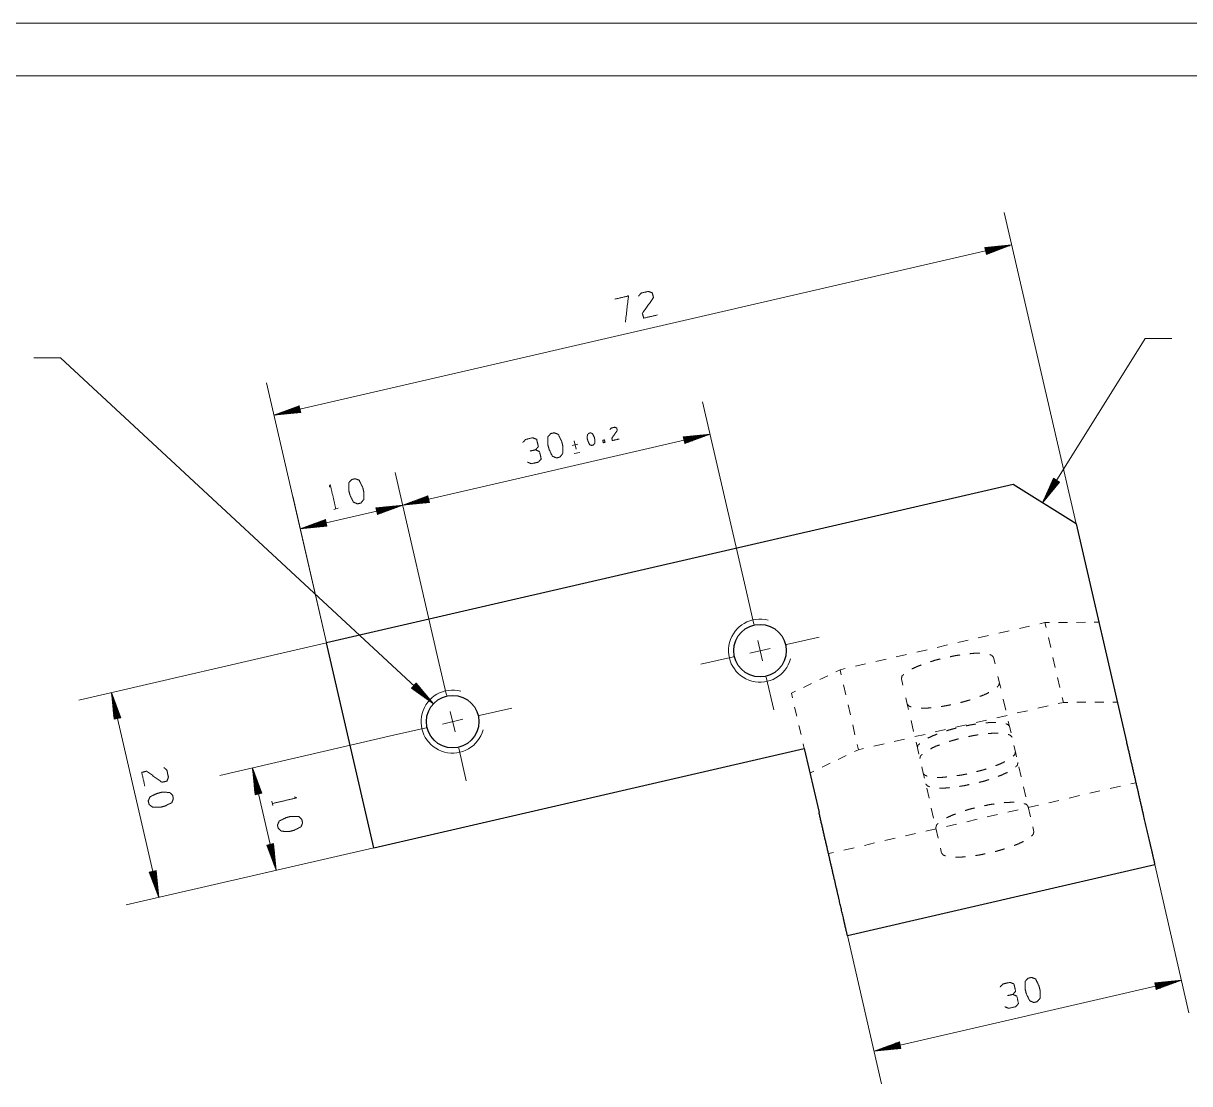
# Model space of a CAD drawing. Header units: millimetres. Extents: x 0 to 420, y 0 to 297.
# Drawn here: x 207 to 317.9, y 196.1 to 297 of the extents above; entities that cross this region are included whole.
import ezdxf

# ---------------------------------------------------------------- set-up
doc = ezdxf.new("R2010")
doc.units = ezdxf.units.MM
doc.layers.add('1', color=7, linetype='Continuous', true_color=0xffffff)

msp = doc.modelspace()

# ---------------------------------------------------------------- linework, layer by layer
at = {"layer": '1', "color": 132, "linetype": 'Continuous', "lineweight": 18}
for p, q in [((420, 297), (0, 297)), ((415, 292), (25, 292))]:
    msp.add_line(p, q, dxfattribs=at)
at = {"layer": '1', "color": 13, "linetype": 'Continuous', "lineweight": 18}
for p, q in [((307.12, 249.4), (300.28, 279.01)), ((230.84, 259.72), (300.99, 275.92)), ((300.99, 275.92), (298.44, 275.67)), ((298.44, 275.67), (298.48, 275.68)), ((298.44, 275.67), (298.48, 275.68)), ((298.44, 275.67), (298.59, 275.02)), ((298.46, 275.62), (298.86, 275.71)), ((298.47, 275.57), (299.25, 275.75)), ((298.48, 275.52), (299.64, 275.79)), ((298.49, 275.47), (300.02, 275.83)), ((298.5, 275.42), (300.41, 275.86)), ((298.51, 275.37), (300.8, 275.9)), ((298.52, 275.32), (300.81, 275.85)), ((298.54, 275.27), (300.45, 275.71)), ((298.55, 275.22), (300.08, 275.58)), ((298.56, 275.17), (299.72, 275.44)), ((298.57, 275.13), (299.35, 275.31)), ((298.58, 275.08), (298.99, 275.17)), ((298.59, 275.02), (300.99, 275.92)), ((298.59, 275.03), (298.62, 275.03)), ((298.59, 275.03), (298.62, 275.03)), ((313.69, 267.03), (303.92, 251.4)), ((313.69, 267.03), (316.23, 267.03)), ((210.55, 265.18), (208.01, 265.18)), ((246, 232.28), (210.55, 265.18)), ((235.84, 238.07), (230.12, 262.82)), ((275.76, 242.94), (271.59, 261.01)), ((233.24, 260.62), (230.84, 259.72)), ((230.84, 259.72), (233.39, 259.97)), ((233.31, 260.32), (231.02, 259.79)), ((233.32, 260.27), (231.03, 259.74)), ((233.3, 260.37), (231.39, 259.93)), ((233.33, 260.22), (231.42, 259.78)), ((233.28, 260.42), (231.75, 260.06)), ((233.34, 260.17), (231.81, 259.82)), ((233.27, 260.47), (232.11, 260.2)), ((233.35, 260.12), (232.19, 259.85)), ((233.26, 260.52), (232.48, 260.34)), ((233.36, 260.07), (232.58, 259.89)), ((233.25, 260.57), (232.84, 260.47)), ((233.38, 260.02), (232.97, 259.93)), ((233.24, 260.62), (233.21, 260.61)), ((233.24, 260.62), (233.21, 260.61)), ((233.39, 259.97), (233.24, 260.62)), ((233.39, 259.97), (233.36, 259.97)), ((233.39, 259.97), (233.36, 259.97)), ((243.08, 251.16), (272.31, 257.91)), ((272.31, 257.91), (269.76, 257.67)), ((269.76, 257.66), (269.79, 257.67)), ((269.76, 257.66), (269.79, 257.67)), ((269.76, 257.67), (269.91, 257.02)), ((269.77, 257.61), (270.18, 257.71)), ((269.78, 257.56), (270.57, 257.75)), ((269.79, 257.52), (270.95, 257.78)), ((269.81, 257.47), (271.34, 257.82)), ((269.82, 257.42), (271.73, 257.86)), ((269.83, 257.37), (272.11, 257.89)), ((269.84, 257.32), (272.13, 257.85)), ((269.85, 257.27), (271.76, 257.71)), ((269.86, 257.22), (271.4, 257.57)), ((269.87, 257.17), (271.03, 257.44)), ((269.91, 257.02), (272.31, 257.91)), ((269.89, 257.12), (270.67, 257.3)), ((269.9, 257.07), (270.3, 257.16)), ((269.91, 257.02), (269.94, 257.03)), ((269.91, 257.02), (269.94, 257.03)), ((246.53, 236.19), (242.36, 254.26)), ((246.53, 236.19), (242.36, 254.26)), ((304.98, 253.73), (303.92, 251.4)), ((303.92, 251.4), (305.55, 253.37)), ((305.24, 253.56), (304, 251.57)), ((305.28, 253.54), (304.04, 251.55)), ((305.2, 253.59), (304.16, 251.93)), ((305.33, 253.51), (304.29, 251.85)), ((305.15, 253.62), (304.32, 252.28)), ((305.11, 253.64), (304.48, 252.64)), ((305.37, 253.48), (304.53, 252.15)), ((305.07, 253.67), (304.64, 252.99)), ((305.41, 253.46), (304.78, 252.45)), ((305.02, 253.7), (304.8, 253.34)), ((304.98, 253.73), (304.96, 253.7)), ((304.98, 253.73), (304.96, 253.7)), ((305.55, 253.37), (304.98, 253.73)), ((305.46, 253.43), (305.03, 252.75)), ((305.5, 253.4), (305.28, 253.05)), ((305.54, 253.38), (305.52, 253.35)), ((305.54, 253.38), (305.52, 253.35)), ((235.84, 238.07), (232.62, 252.01)), ((245.48, 252.06), (243.08, 251.16)), ((245.54, 251.81), (243.62, 251.37)), ((245.52, 251.86), (243.99, 251.51)), ((245.51, 251.91), (244.35, 251.64)), ((245.5, 251.96), (244.72, 251.78)), ((245.49, 252.01), (245.08, 251.91)), ((245.48, 252.06), (245.45, 252.05)), ((245.48, 252.06), (245.45, 252.05)), ((245.63, 251.41), (245.48, 252.06)), ((243.08, 251.16), (233.33, 248.92)), ((243.08, 251.16), (240.53, 250.92)), ((240.53, 250.92), (240.56, 250.92)), ((240.53, 250.92), (240.56, 250.92)), ((240.53, 250.92), (240.68, 250.27)), ((240.54, 250.87), (240.95, 250.96)), ((240.55, 250.82), (241.33, 251)), ((240.56, 250.77), (241.72, 251.03)), ((240.57, 250.72), (242.11, 251.07)), ((240.59, 250.67), (242.5, 251.11)), ((240.6, 250.62), (242.88, 251.15)), ((240.61, 250.57), (242.9, 251.1)), ((240.62, 250.52), (242.53, 250.96)), ((240.63, 250.47), (242.17, 250.82)), ((240.64, 250.42), (241.8, 250.69)), ((240.68, 250.27), (243.08, 251.16)), ((243.08, 251.16), (245.63, 251.41)), ((245.55, 251.76), (243.26, 251.23)), ((245.56, 251.71), (243.27, 251.18)), ((245.57, 251.66), (243.66, 251.22)), ((245.58, 251.61), (244.05, 251.26)), ((245.59, 251.56), (244.43, 251.3)), ((245.6, 251.51), (244.82, 251.33)), ((245.62, 251.46), (245.21, 251.37)), ((245.63, 251.41), (245.6, 251.41)), ((245.63, 251.41), (245.6, 251.41)), ((235.73, 249.81), (233.33, 248.92)), ((235.79, 249.56), (233.88, 249.12)), ((235.78, 249.61), (234.25, 249.26)), ((235.77, 249.66), (234.61, 249.39)), ((235.76, 249.71), (234.97, 249.53)), ((235.75, 249.76), (235.34, 249.66)), ((235.73, 249.81), (235.7, 249.8)), ((235.73, 249.81), (235.7, 249.8)), ((235.88, 249.16), (235.73, 249.81)), ((240.65, 250.37), (241.44, 250.55)), ((240.67, 250.32), (241.07, 250.42)), ((240.68, 250.27), (240.71, 250.28)), ((240.68, 250.27), (240.71, 250.28)), ((233.33, 248.92), (235.88, 249.16)), ((235.8, 249.51), (233.52, 248.98)), ((235.81, 249.46), (233.53, 248.93)), ((235.83, 249.41), (233.91, 248.97)), ((235.84, 249.36), (234.3, 249.01)), ((235.85, 249.31), (234.69, 249.05)), ((235.86, 249.26), (235.08, 249.08)), ((235.87, 249.21), (235.46, 249.12)), ((235.88, 249.16), (235.85, 249.16)), ((235.88, 249.16), (235.85, 249.16)), ((235.84, 238.07), (212.29, 232.63)), ((244.36, 234.25), (243.91, 233.76)), ((244.19, 234.06), (245.63, 232.73)), ((244.22, 234.1), (245.38, 233.03)), ((244.26, 234.14), (245.13, 233.33)), ((244.29, 234.17), (244.88, 233.63)), ((244.33, 234.21), (244.63, 233.93)), ((244.36, 234.25), (244.38, 234.23)), ((244.36, 234.25), (244.38, 234.23)), ((246, 232.28), (244.36, 234.25)), ((216.28, 230.95), (215.38, 233.35)), ((215.38, 233.35), (215.63, 230.8)), ((219.88, 213.86), (215.38, 233.35)), ((215.93, 230.87), (215.4, 233.16)), ((215.98, 230.88), (215.45, 233.17)), ((243.91, 233.76), (243.94, 233.74)), ((243.91, 233.76), (243.94, 233.74)), ((243.91, 233.76), (246, 232.28)), ((243.95, 233.8), (244.25, 233.52)), ((243.98, 233.84), (244.57, 233.29)), ((244.02, 233.88), (244.89, 233.07)), ((244.05, 233.91), (245.2, 232.84)), ((244.08, 233.95), (245.52, 232.62)), ((244.12, 233.99), (245.84, 232.39)), ((244.15, 234.02), (245.87, 232.43)), ((215.88, 230.86), (215.44, 232.77)), ((215.83, 230.85), (215.48, 232.38)), ((215.78, 230.83), (215.51, 231.99)), ((216.03, 230.89), (215.59, 232.8)), ((216.08, 230.9), (215.72, 232.44)), ((216.13, 230.91), (215.86, 232.07)), ((215.73, 230.82), (215.55, 231.61)), ((215.68, 230.81), (215.59, 231.22)), ((215.63, 230.8), (216.28, 230.95)), ((215.63, 230.8), (215.63, 230.83)), ((215.63, 230.8), (215.63, 230.83)), ((216.18, 230.93), (216, 231.71)), ((216.23, 230.94), (216.13, 231.34)), ((216.28, 230.95), (216.27, 230.98)), ((216.28, 230.95), (216.27, 230.98)), ((242.21, 229.28), (225.7, 225.47)), ((229.69, 223.78), (228.79, 226.18)), ((228.79, 226.18), (229.04, 223.63)), ((228.79, 226.18), (231.04, 216.44)), ((229.34, 223.7), (228.81, 225.99)), ((229.29, 223.69), (228.85, 225.6)), ((229.39, 223.71), (228.86, 226)), ((229.24, 223.68), (228.89, 225.21)), ((229.44, 223.72), (229, 225.64)), ((229.49, 223.74), (229.13, 225.27)), ((229.19, 223.67), (228.92, 224.83)), ((229.14, 223.66), (228.96, 224.44)), ((229.09, 223.64), (229, 224.05)), ((229.54, 223.75), (229.27, 224.91)), ((229.59, 223.76), (229.41, 224.54)), ((229.64, 223.77), (229.54, 224.18)), ((229.04, 223.63), (229.69, 223.78)), ((229.04, 223.63), (229.04, 223.66)), ((229.04, 223.63), (229.04, 223.66)), ((229.69, 223.78), (229.68, 223.81)), ((229.69, 223.78), (229.68, 223.81)), ((240.34, 218.58), (216.79, 213.15)), ((240.34, 218.58), (227.95, 215.72)), ((230.8, 218.99), (230.15, 218.84)), ((230.15, 218.84), (230.16, 218.81)), ((230.15, 218.84), (230.16, 218.81)), ((230.15, 218.84), (231.04, 216.44)), ((230.2, 218.85), (230.29, 218.44)), ((230.25, 218.86), (230.43, 218.08)), ((230.3, 218.87), (230.57, 217.71)), ((230.35, 218.88), (230.7, 217.35)), ((230.4, 218.9), (230.84, 216.99)), ((230.45, 218.91), (230.97, 216.62)), ((230.5, 218.92), (231.02, 216.63)), ((230.55, 218.93), (230.99, 217.02)), ((230.6, 218.94), (230.95, 217.41)), ((230.64, 218.95), (230.91, 217.79)), ((230.69, 218.96), (230.88, 218.18)), ((230.74, 218.98), (230.84, 218.57)), ((230.79, 218.99), (230.8, 218.96)), ((230.79, 218.99), (230.8, 218.96)), ((231.04, 216.44), (230.8, 218.99)), ((219.64, 216.41), (218.98, 216.26)), ((219.09, 216.28), (219.27, 215.5)), ((219.14, 216.3), (219.4, 215.14)), ((219.19, 216.31), (219.54, 214.77)), ((219.24, 216.32), (219.68, 214.41)), ((219.29, 216.33), (219.81, 214.04)), ((219.34, 216.34), (219.86, 214.06)), ((219.38, 216.35), (219.83, 214.44)), ((219.43, 216.36), (219.79, 214.83)), ((219.48, 216.38), (219.75, 215.22)), ((219.53, 216.39), (219.71, 215.6)), ((219.58, 216.4), (219.68, 215.99)), ((219.63, 216.41), (219.64, 216.38)), ((219.63, 216.41), (219.64, 216.38)), ((219.88, 213.86), (219.64, 216.41)), ((314.6, 216.98), (317.85, 202.89)), ((218.98, 216.26), (219.88, 213.86)), ((218.99, 216.26), (219, 216.23)), ((218.99, 216.26), (219, 216.23)), ((219.04, 216.27), (219.13, 215.87)), ((285.37, 210.23), (288.62, 196.14)), ((317.14, 205.98), (287.91, 199.24)), ((317.14, 205.98), (314.59, 205.74)), ((314.59, 205.73), (314.62, 205.74)), ((314.59, 205.73), (314.62, 205.74)), ((314.59, 205.74), (314.74, 205.09)), ((314.6, 205.68), (315.01, 205.78)), ((314.61, 205.64), (315.4, 205.82)), ((314.62, 205.59), (315.78, 205.85)), ((314.64, 205.54), (316.17, 205.89)), ((314.65, 205.49), (316.56, 205.93)), ((314.66, 205.44), (316.95, 205.97)), ((314.67, 205.39), (316.96, 205.92)), ((314.68, 205.34), (316.59, 205.78)), ((314.69, 205.29), (316.23, 205.64)), ((314.7, 205.24), (315.86, 205.51)), ((314.72, 205.19), (315.5, 205.37)), ((314.73, 205.14), (315.13, 205.23)), ((314.74, 205.09), (317.14, 205.98)), ((314.74, 205.09), (314.77, 205.1)), ((314.74, 205.09), (314.77, 205.1)), ((290.31, 200.13), (287.91, 199.24)), ((290.38, 199.83), (288.09, 199.3)), ((290.39, 199.78), (288.1, 199.25)), ((290.37, 199.88), (288.45, 199.44)), ((290.4, 199.73), (288.49, 199.29)), ((290.35, 199.93), (288.82, 199.58)), ((290.41, 199.68), (288.88, 199.33)), ((290.34, 199.98), (289.18, 199.71)), ((290.33, 200.03), (289.55, 199.85)), ((290.32, 200.08), (289.91, 199.98)), ((290.31, 200.13), (290.28, 200.12)), ((290.31, 200.13), (290.28, 200.12)), ((290.46, 199.48), (290.31, 200.13)), ((287.91, 199.24), (290.46, 199.48)), ((290.42, 199.63), (289.26, 199.37)), ((290.43, 199.58), (289.65, 199.4)), ((290.45, 199.53), (290.04, 199.44)), ((290.46, 199.48), (290.43, 199.48)), ((290.46, 199.48), (290.43, 199.48))]:
    msp.add_line(p, q, dxfattribs=at)
at = {"layer": '1', "color": 95, "linetype": 'Continuous', "lineweight": 18}
for p, q in [((259.74, 256.96), (259.19, 256.83)), ((259.38, 257.29), (259.56, 256.51)), ((259.37, 256.07), (259.92, 256.19)), ((236.52, 250.77), (236.93, 250.87)), ((230.65, 223), (230.74, 222.59))]:
    msp.add_line(p, q, dxfattribs=at)
at = {"layer": '1', "color": 30, "linetype": 'Continuous', "lineweight": 25}
for p, q in [((301.12, 253.14), (235.84, 238.07)), ((307.12, 249.4), (301.12, 253.14)), ((307.12, 249.4), (311.9, 228.67)), ((240.34, 218.58), (235.84, 238.07)), ((240.34, 218.58), (281.26, 228.03)), ((281.26, 228.03), (282.67, 221.92)), ((285.37, 210.23), (314.6, 216.98))]:
    msp.add_line(p, q, dxfattribs=at)
at = {"layer": '1', "color": 252, "linetype": 'Continuous', "lineweight": 18}
for p, q in [((276.48, 239.85), (275.76, 242.94)), ((279.59, 237.91), (282.68, 238.62)), ((276.08, 237.1), (278.04, 237.55)), ((277.29, 236.35), (276.84, 238.3)), ((274.54, 236.74), (271.44, 236.03)), ((247.25, 233.1), (246.53, 236.19)), ((277.64, 234.8), (278.36, 231.71)), ((250.35, 231.16), (253.45, 231.87)), ((246.85, 230.35), (248.81, 230.8)), ((248.06, 229.6), (247.6, 231.55)), ((245.31, 229.99), (242.21, 229.28)), ((248.41, 228.05), (249.13, 224.96))]:
    msp.add_line(p, q, dxfattribs=at)
at = {"layer": '1', "color": 43, "linetype": 'Continuous', "lineweight": 18}
for p, q in [((301.72, 239.44), (302.69, 239.67)), ((303.67, 239.89), (304.15, 240)), ((304.58, 240.01), (304.15, 240)), ((304.15, 240), (304.26, 239.53)), ((306.29, 240.02), (305.43, 240.01)), ((308, 240.03), (307.14, 240.02)), ((309.28, 240.03), (308.85, 240.03)), ((297.82, 238.54), (298.79, 238.77)), ((299.77, 238.99), (300.74, 239.22)), ((304.48, 238.58), (304.7, 237.63)), ((291.97, 237.19), (292.95, 237.42)), ((293.92, 237.64), (294.9, 237.87)), ((295.87, 238.09), (296.85, 238.32)), ((288.08, 236.29), (289.05, 236.52)), ((290.02, 236.74), (291, 236.97)), ((299.41, 236.08), (299.27, 236.69)), ((304.92, 236.68), (305.14, 235.73)), ((284.67, 235.51), (284.28, 235.32)), ((284.67, 235.51), (285.15, 235.62)), ((284.78, 235.03), (284.67, 235.51)), ((286.13, 235.84), (287.1, 236.07)), ((281.97, 234.21), (281.2, 233.84)), ((283.51, 234.95), (282.74, 234.58)), ((285.21, 233.13), (284.99, 234.08)), ((290.51, 234.66), (290.64, 234.06)), ((299.83, 234.27), (299.69, 234.88)), ((299.83, 234.27), (299.95, 233.75)), ((305.36, 234.78), (305.58, 233.83)), ((280.43, 233.47), (280.05, 233.29)), ((280.05, 233.29), (280.15, 232.85)), ((280.35, 231.97), (280.55, 231.1)), ((285.65, 231.23), (285.43, 232.18)), ((290.92, 232.85), (291.06, 232.25)), ((291.06, 232.25), (291.18, 231.73)), ((300.19, 232.71), (300.43, 231.67)), ((303.47, 231.85), (304.45, 232.07)), ((305.42, 232.3), (305.91, 232.41)), ((305.8, 232.88), (305.91, 232.41)), ((305.91, 232.41), (306.33, 232.41)), ((307.19, 232.42), (308.04, 232.42)), ((308.9, 232.43), (309.75, 232.43)), ((310.6, 232.44), (311.03, 232.44)), ((297.62, 230.5), (298.6, 230.72)), ((299.57, 230.95), (300.55, 231.17)), ((301.52, 231.4), (302.5, 231.62)), ((280.75, 230.22), (280.96, 229.34)), ((286.09, 229.33), (285.87, 230.28)), ((291.42, 230.69), (291.66, 229.65)), ((293.73, 229.6), (294.7, 229.82)), ((295.68, 230.05), (296.65, 230.27)), ((300.67, 230.63), (300.79, 230.11)), ((300.93, 229.51), (300.79, 230.11)), ((289.83, 228.7), (290.8, 228.92)), ((291.78, 229.15), (292.75, 229.37)), ((291.9, 228.61), (292.02, 228.09)), ((281.16, 228.47), (281.26, 228.03)), ((286.03, 227.73), (286.42, 227.91)), ((286.42, 227.91), (286.31, 228.39)), ((286.42, 227.91), (286.91, 228.02)), ((287.88, 228.25), (288.86, 228.47)), ((292.02, 228.09), (292.16, 227.48)), ((301.35, 227.7), (301.21, 228.3)), ((301.35, 227.7), (301.46, 227.22)), ((282.96, 226.25), (283.73, 226.62)), ((284.49, 226.99), (285.26, 227.36)), ((292.44, 226.28), (292.58, 225.67)), ((301.68, 226.27), (301.9, 225.33)), ((281.8, 225.69), (282.19, 225.88)), ((292.58, 225.67), (292.69, 225.2)), ((292.91, 224.25), (293.13, 223.3)), ((302.12, 224.38), (302.34, 223.43)), ((310.37, 224.21), (311.34, 224.44)), ((312.31, 224.66), (312.8, 224.77)), ((304.52, 222.86), (305.49, 223.09)), ((306.47, 223.31), (307.44, 223.54)), ((308.42, 223.76), (309.39, 223.99)), ((293.35, 222.35), (293.57, 221.4)), ((300.62, 221.96), (301.6, 222.19)), ((302.56, 222.48), (302.77, 221.53)), ((302.57, 222.41), (303.54, 222.64)), ((294.78, 220.61), (295.75, 220.84)), ((296.72, 221.06), (297.7, 221.29)), ((298.67, 221.51), (299.65, 221.74)), ((290.88, 219.71), (291.85, 219.94)), ((292.83, 220.16), (293.8, 220.39)), ((293.79, 220.45), (294.01, 219.5)), ((302.99, 220.58), (303.1, 220.1)), ((285.03, 218.36), (286.01, 218.59)), ((286.98, 218.81), (287.95, 219.04)), ((288.93, 219.26), (289.9, 219.49)), ((294.22, 218.55), (294.33, 218.08)), ((283.57, 218.03), (284.06, 218.14))]:
    msp.add_line(p, q, dxfattribs=at)
at = {"layer": '1', "color": 30, "linetype": 'Continuous', "lineweight": 25}
for centre in [(277.06, 237.33), (247.83, 230.58)]:
    msp.add_circle(centre, 2.5, dxfattribs=at)
at = {"layer": '1', "color": 30, "linetype": 'Continuous', "lineweight": 13}
for centre in [(277.06, 237.33), (247.83, 230.58)]:
    msp.add_arc(centre, 3, 75, 345, dxfattribs=at)
at = {"layer": '1', "color": 95, "linetype": 'Continuous', "lineweight": 18}
for points, knots in [([(264.26, 268.56), (264.55, 271.07), (263.24, 270.76)], [0, 0, 0.652473, 1, 1]), ([(265.51, 271.06), (265.77, 271.35), (266.44, 271.5), (266.82, 271.36), (266.93, 270.9), (265.87, 269.42), (266, 268.96), (267.31, 269.26)], [0, 0, 0.06969, 0.192978, 0.265271, 0.350227, 0.674742, 0.759754, 1, 1]), ([(262.78, 258.35), (262.91, 258.5), (263.24, 258.58), (263.43, 258.51), (263.49, 258.27), (262.96, 257.54), (263.02, 257.31), (263.67, 257.46)], [0, 0, 0.069691, 0.19298, 0.265275, 0.350228, 0.674741, 0.759753, 1, 1]), ([(255.71, 256.43), (255.98, 256.73), (255.82, 257.43), (255.44, 257.58), (254.77, 257.42), (254.5, 257.13)], [0, 0, 0.153868, 0.429854, 0.583723, 0.846126, 1, 1]), ([(258.02, 255.74), (258.29, 256.06), (258.31, 256.78), (258.2, 257.24), (257.87, 257.91), (257.49, 258.05), (257.16, 257.98), (256.89, 257.68), (256.88, 256.93), (257, 256.48), (257.31, 255.83), (257.7, 255.66), (258.02, 255.74)], [0, 0, 0.067524, 0.18397, 0.260583, 0.380942, 0.446138, 0.500306, 0.565504, 0.685861, 0.76253, 0.878309, 0.945835, 1, 1]), ([(261.21, 256.89), (261.34, 257.05), (261.35, 257.41), (261.3, 257.64), (261.13, 257.97), (260.94, 258.05), (260.78, 258.01), (260.64, 257.86), (260.63, 257.49), (260.7, 257.26), (260.85, 256.93), (261.04, 256.85), (261.21, 256.89)], [0, 0, 0.06752, 0.183972, 0.260581, 0.380943, 0.446137, 0.500301, 0.565498, 0.685863, 0.762527, 0.878309, 0.945836, 1, 1]), ([(262.15, 257.11), (262.32, 257.14), (262.26, 257.38), (262.1, 257.34), (262.15, 257.11)], [0, 0, 0.207088, 0.5, 0.707088, 1, 1]), ([(254.95, 255.26), (255.31, 255.11), (255.98, 255.26), (256.25, 255.56), (256.09, 256.27), (255.71, 256.43), (255.21, 256.32)], [0, 0, 0.124124, 0.343689, 0.472446, 0.703375, 0.836731, 1, 1]), ([(236.1, 252.91), (236.19, 253.13), (236.72, 250.82)], [0, 0, 0.093494, 1, 1]), ([(239.1, 251.37), (239.37, 251.69), (239.38, 252.41), (239.28, 252.87), (238.94, 253.54), (238.56, 253.68), (238.23, 253.61), (237.96, 253.31), (237.95, 252.56), (238.07, 252.11), (238.39, 251.46), (238.77, 251.29), (239.1, 251.37)], [0, 0, 0.067524, 0.18397, 0.260583, 0.380945, 0.44614, 0.500305, 0.565503, 0.685863, 0.762529, 0.878311, 0.945836, 1, 1]), ([(220.36, 226.23), (220.65, 225.97), (220.8, 225.29), (220.66, 224.92), (220.19, 224.81), (218.72, 225.87), (218.26, 225.74), (218.56, 224.43)], [0, 0, 0.069693, 0.192977, 0.265275, 0.350226, 0.674739, 0.75975, 1, 1]), ([(218.96, 222.71), (219.28, 222.44), (220, 222.43), (220.46, 222.54), (221.13, 222.87), (221.27, 223.25), (221.2, 223.58), (220.9, 223.85), (220.16, 223.86), (219.7, 223.74), (219.05, 223.43), (218.88, 223.04), (218.96, 222.71)], [0, 0, 0.067526, 0.183972, 0.260583, 0.380943, 0.446142, 0.500306, 0.565506, 0.685867, 0.762531, 0.878312, 0.945835, 1, 1]), ([(232.78, 223.42), (233.01, 223.33), (230.7, 222.79)], [0, 0, 0.093491, 1, 1]), ([(231.25, 220.42), (231.56, 220.15), (232.29, 220.13), (232.75, 220.24), (233.42, 220.58), (233.56, 220.95), (233.48, 221.28), (233.19, 221.56), (232.44, 221.57), (231.98, 221.44), (231.34, 221.13), (231.17, 220.75), (231.25, 220.42)], [0, 0, 0.067524, 0.183973, 0.260583, 0.380944, 0.44614, 0.500308, 0.565503, 0.685864, 0.762529, 0.878311, 0.945836, 1, 1]), ([(301.1, 204.63), (301.37, 204.93), (301.21, 205.63), (300.83, 205.78), (300.16, 205.62), (299.89, 205.33)], [0, 0, 0.153874, 0.429854, 0.58373, 0.846126, 1, 1]), ([(303.41, 203.94), (303.69, 204.26), (303.7, 204.98), (303.59, 205.44), (303.26, 206.11), (302.88, 206.25), (302.55, 206.17), (302.28, 205.88), (302.27, 205.13), (302.39, 204.68), (302.7, 204.03), (303.09, 203.86), (303.41, 203.94)], [0, 0, 0.067524, 0.183973, 0.260583, 0.380944, 0.446143, 0.500307, 0.565503, 0.685863, 0.762528, 0.878311, 0.945836, 1, 1]), ([(300.34, 203.46), (300.7, 203.31), (301.37, 203.46), (301.64, 203.76), (301.48, 204.47), (301.1, 204.63), (300.6, 204.52)], [0, 0, 0.124119, 0.343692, 0.472445, 0.703378, 0.836729, 1, 1])]:
    msp.add_open_spline(points, degree=1, knots=knots, dxfattribs=at)
at = {"layer": '1', "color": 43, "linetype": 'Continuous', "lineweight": 18}
for points, knots in [([(294.2, 236.54), (293.69, 236.41), (293.28, 236.28)], [0, 0, 0.551103, 1, 1]), ([(296.07, 236.92), (295.64, 236.86), (295.13, 236.75)], [0, 0, 0.448897, 1, 1]), ([(297.96, 237.08), (297.45, 237.08), (297.01, 237.04)], [0, 0, 0.543487, 1, 1]), ([(299.27, 236.69), (299.11, 236.88), (298.9, 236.96)], [0, 0, 0.528739, 1, 1]), ([(292.38, 235.97), (291.98, 235.81), (291.51, 235.59)], [0, 0, 0.456512, 1, 1]), ([(290.72, 235.07), (290.56, 234.91), (290.51, 234.66)], [0, 0, 0.471306, 1, 1]), ([(299.62, 233.87), (299.77, 234.03), (299.83, 234.27)], [0, 0, 0.47129, 1, 1]), ([(297.95, 232.97), (298.36, 233.12), (298.83, 233.35)], [0, 0, 0.456501, 1, 1]), ([(291.06, 232.25), (291.22, 232.06), (291.43, 231.98)], [0, 0, 0.528739, 1, 1]), ([(292.37, 231.86), (292.89, 231.86), (293.32, 231.9)], [0, 0, 0.543498, 1, 1]), ([(294.27, 232.01), (294.69, 232.08), (295.21, 232.18)], [0, 0, 0.448897, 1, 1]), ([(296.14, 232.39), (296.64, 232.53), (297.05, 232.65)], [0, 0, 0.551112, 1, 1]), ([(295.72, 229.96), (295.21, 229.83), (294.8, 229.71)], [0, 0, 0.551106, 1, 1]), ([(297.59, 230.35), (297.16, 230.28), (296.65, 230.18)], [0, 0, 0.448897, 1, 1]), ([(299.48, 230.5), (298.96, 230.5), (298.53, 230.46)], [0, 0, 0.543488, 1, 1]), ([(300.79, 230.11), (300.63, 230.3), (300.42, 230.38)], [0, 0, 0.528731, 1, 1]), ([(292.24, 228.49), (292.08, 228.33), (292.02, 228.09)], [0, 0, 0.471286, 1, 1]), ([(293.9, 229.39), (293.5, 229.24), (293.03, 229.01)], [0, 0, 0.456516, 1, 1]), ([(295.04, 228.69), (295.45, 228.81), (295.95, 228.95)], [0, 0, 0.448897, 1, 1]), ([(296.88, 229.16), (297.4, 229.26), (297.82, 229.33)], [0, 0, 0.551115, 1, 1]), ([(298.77, 229.44), (299.2, 229.48), (299.72, 229.48)], [0, 0, 0.456513, 1, 1]), ([(300.66, 229.36), (300.87, 229.28), (301.03, 229.09)], [0, 0, 0.471261, 1, 1]), ([(292.26, 227.07), (292.32, 227.31), (292.48, 227.47)], [0, 0, 0.528694, 1, 1]), ([(293.27, 227.99), (293.73, 228.22), (294.14, 228.37)], [0, 0, 0.543488, 1, 1]), ([(301.13, 227.29), (301.29, 227.45), (301.35, 227.7)], [0, 0, 0.471254, 1, 1]), ([(299.47, 226.39), (299.88, 226.55), (300.34, 226.77)], [0, 0, 0.456505, 1, 1]), ([(301.59, 226.68), (301.53, 226.43), (301.37, 226.27)], [0, 0, 0.52871, 1, 1]), ([(292.58, 225.67), (292.74, 225.48), (292.95, 225.4)], [0, 0, 0.528731, 1, 1]), ([(293.89, 225.28), (294.41, 225.28), (294.84, 225.32)], [0, 0, 0.543498, 1, 1]), ([(295.79, 225.44), (296.21, 225.5), (296.73, 225.6)], [0, 0, 0.448897, 1, 1]), ([(297.65, 225.82), (298.16, 225.95), (298.57, 226.08)], [0, 0, 0.551116, 1, 1]), ([(300.58, 225.75), (300.11, 225.53), (299.71, 225.37)], [0, 0, 0.543495, 1, 1]), ([(293.19, 224.38), (292.98, 224.46), (292.82, 224.65)], [0, 0, 0.471261, 1, 1]), ([(295.08, 224.3), (294.64, 224.26), (294.13, 224.26)], [0, 0, 0.456502, 1, 1]), ([(296.96, 224.59), (296.45, 224.48), (296.02, 224.42)], [0, 0, 0.551103, 1, 1]), ([(298.81, 225.06), (298.4, 224.93), (297.89, 224.8)], [0, 0, 0.448884, 1, 1]), ([(296.56, 222.11), (296.96, 222.24), (297.47, 222.37)], [0, 0, 0.448894, 1, 1]), ([(298.4, 222.58), (298.92, 222.69), (299.34, 222.75)], [0, 0, 0.551103, 1, 1]), ([(300.28, 222.87), (300.72, 222.9), (301.24, 222.91)], [0, 0, 0.456513, 1, 1]), ([(302.17, 222.78), (302.39, 222.71), (302.55, 222.51)], [0, 0, 0.471269, 1, 1]), ([(293.78, 220.49), (293.84, 220.73), (293.99, 220.9)], [0, 0, 0.528714, 1, 1]), ([(294.78, 221.42), (295.25, 221.64), (295.66, 221.8)], [0, 0, 0.543484, 1, 1]), ([(303.1, 220.1), (303.04, 219.86), (302.89, 219.7)], [0, 0, 0.52873, 1, 1]), ([(302.1, 219.18), (301.63, 218.95), (301.22, 218.8)], [0, 0, 0.543495, 1, 1]), ([(294.71, 217.81), (294.49, 217.88), (294.33, 218.08)], [0, 0, 0.471269, 1, 1]), ([(296.6, 217.73), (296.16, 217.69), (295.64, 217.69)], [0, 0, 0.456501, 1, 1]), ([(298.48, 218.01), (297.96, 217.9), (297.54, 217.84)], [0, 0, 0.551103, 1, 1]), ([(300.32, 218.48), (299.92, 218.36), (299.41, 218.22)], [0, 0, 0.448884, 1, 1])]:
    msp.add_open_spline(points, degree=1, knots=knots, dxfattribs=at)
at = {"layer": '1', "color": 30, "linetype": 'Continuous', "lineweight": 25}
for points, knots in [([(311.9, 228.67), (312.6, 225.65), (313.25, 222.83), (313.54, 221.55), (314.04, 219.4), (314.24, 218.55), (314.51, 217.38), (314.6, 216.98)], [0, 0, 0.258818, 0.499998, 0.608759, 0.79335, 0.866023, 0.965925, 1, 1]), ([(285.37, 210.23), (285.35, 210.33), (285.16, 211.12), (285.01, 211.8), (284.58, 213.66), (284.02, 216.08), (283.37, 218.9), (282.67, 221.92)], [0, 0, 0.008555, 0.076122, 0.133977, 0.292895, 0.500002, 0.741182, 1, 1])]:
    msp.add_open_spline(points, degree=1, knots=knots, dxfattribs=at)

doc.saveas('drawing.dxf')
